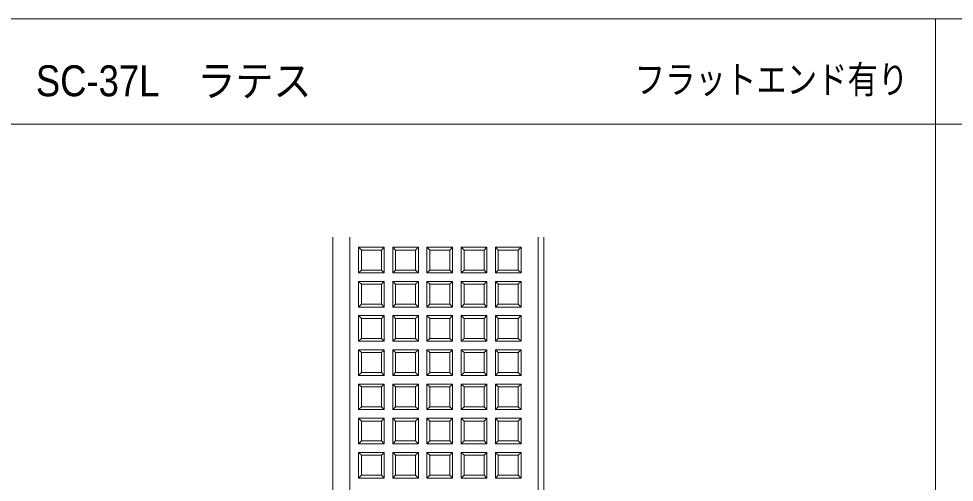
# Model space of a CAD drawing. Units: millimetres, scale not verified. Extents: x -400 to 400, y -277 to 277.
# Drawn here: x -67.5 to 96.5, y 195.6 to 276.9 of the extents above; entities that cross this region are included whole.
import ezdxf
from ezdxf.enums import TextEntityAlignment as Align

# ---------------------------------------------------------------- set-up
doc = ezdxf.new("R2010")
doc.units = ezdxf.units.MM
doc.header["$LTSCALE"] = 2
doc.layers.add('0-0_moji', color=2, linetype='Continuous')
for name, color, linetype, lineweight in [('0-1_zumenwaku', 5, 'Continuous', 9), ('0-2_1', 3, 'Continuous', 9), ('0-3_2', 4, 'Continuous', 9)]:
    doc.layers.add(name, color=color, linetype=linetype, lineweight=lineweight)
doc.styles.add('ＭＳ Ｐゴシック', font='')
doc.styles.get('ＭＳ Ｐゴシック').set_extended_font_data('MS PGothic')

msp = doc.modelspace()

# ---------------------------------------------------------------- linework, layer by layer
at = {"layer": '0-1_zumenwaku'}
for p, q in [((93.21, 276.915), (93.21, -277.085)), ((-399.59, 258.392), (258.01, 258.392))]:
    msp.add_line(p, q, dxfattribs=at)
msp.add_lwpolyline([(-399.99, -277.085), (400.01, -277.085), (400.01, 276.915), (-399.99, 276.915)], close=True, dxfattribs=at)
at = {"layer": '0-2_1'}
for p, q in [((-12.429, 238.562), (-12.429, 165.879)), ((-9.429, 165.879), (-9.429, 238.562)), ((23.571, 238.562), (23.571, 165.879)), ((24.571, 165.879), (24.571, 238.562))]:
    msp.add_line(p, q, dxfattribs=at)
at = {"layer": '0-3_2'}
for p, q in [((-3.429, 236.812), (-7.929, 236.812)), ((-7.429, 236.312), (-7.429, 232.812)), ((-3.929, 236.312), (-3.429, 236.812)), ((-1.929, 236.812), (2.571, 236.812)), ((4.071, 236.812), (8.571, 236.812)), ((10.071, 236.812), (14.571, 236.812)), ((16.071, 236.812), (20.571, 236.812)), ((-3.429, 232.312), (-3.929, 232.812)), ((-1.429, 232.812), (-1.929, 232.312)), ((2.571, 232.312), (2.071, 232.812)), ((4.571, 232.812), (4.071, 232.312)), ((8.571, 232.312), (8.071, 232.812)), ((10.071, 232.312), (10.571, 232.812)), ((14.571, 232.312), (14.071, 232.812)), ((16.071, 232.312), (16.571, 232.812)), ((20.071, 232.812), (20.571, 232.312)), ((-7.429, 230.312), (-7.929, 230.812)), ((-3.429, 230.812), (-3.929, 230.312)), ((-1.929, 230.812), (-1.429, 230.312)), ((4.071, 230.812), (4.571, 230.312)), ((8.071, 230.312), (8.571, 230.812)), ((10.071, 230.812), (10.571, 230.312)), ((16.571, 230.312), (16.071, 230.812)), ((-3.929, 226.812), (-3.429, 226.312)), ((-1.929, 226.312), (-1.429, 226.812)), ((2.071, 226.812), (2.571, 226.312)), ((4.071, 226.312), (4.571, 226.812)), ((10.571, 226.812), (10.071, 226.312)), ((14.571, 226.312), (14.071, 226.812)), ((16.571, 226.812), (16.071, 226.312)), ((20.571, 226.312), (20.071, 226.812)), ((-7.429, 224.312), (-7.929, 224.812)), ((-3.429, 224.812), (-3.929, 224.312)), ((2.571, 224.812), (2.071, 224.312)), ((4.071, 224.812), (4.571, 224.312)), ((10.071, 224.812), (10.571, 224.312)), ((20.071, 224.312), (20.571, 224.812)), ((-3.429, 220.312), (-3.929, 220.812)), ((-1.429, 220.812), (-1.929, 220.312)), ((2.571, 220.312), (2.071, 220.812)), ((4.571, 220.812), (4.071, 220.312)), ((8.571, 220.312), (8.071, 220.812)), ((10.071, 220.312), (10.571, 220.812)), ((14.071, 220.812), (14.571, 220.312)), ((16.071, 220.312), (16.571, 220.812)), ((20.071, 220.812), (20.571, 220.312)), ((-7.429, 218.312), (-7.929, 218.812)), ((-3.429, 218.812), (-3.929, 218.312)), ((-1.929, 218.812), (-1.429, 218.312)), ((8.571, 218.812), (8.071, 218.312)), ((10.571, 218.312), (10.071, 218.812)), ((14.571, 218.812), (14.071, 218.312)), ((20.571, 218.812), (20.071, 218.312)), ((-3.929, 214.812), (-3.429, 214.312)), ((-1.929, 214.312), (-1.429, 214.812)), ((2.071, 214.812), (2.571, 214.312)), ((4.071, 214.312), (4.571, 214.812)), ((8.071, 214.812), (8.571, 214.312)), ((14.571, 214.312), (14.071, 214.812)), ((16.071, 214.312), (16.571, 214.812)), ((20.071, 214.812), (20.571, 214.312)), ((-7.429, 212.312), (-7.929, 212.812)), ((-3.429, 212.812), (-3.929, 212.312)), ((2.571, 212.812), (2.071, 212.312)), ((8.571, 212.812), (8.071, 212.312)), ((14.571, 212.812), (14.071, 212.312)), ((16.571, 212.312), (16.071, 212.812)), ((-3.429, 208.312), (-3.929, 208.812)), ((-1.429, 208.812), (-1.929, 208.312)), ((2.571, 208.312), (2.071, 208.812)), ((4.571, 208.812), (4.071, 208.312)), ((8.571, 208.312), (8.071, 208.812)), ((10.571, 208.812), (10.071, 208.312)), ((14.571, 208.312), (14.071, 208.812)), ((16.571, 208.812), (16.071, 208.312)), ((20.071, 208.812), (20.571, 208.312)), ((-3.429, 206.812), (-3.929, 206.312)), ((-1.929, 206.812), (-1.429, 206.312)), ((4.071, 206.812), (4.571, 206.312)), ((10.071, 206.812), (10.571, 206.312)), ((20.571, 206.812), (20.071, 206.312)), ((-7.429, 202.812), (-7.929, 202.312)), ((-3.429, 202.312), (-3.929, 202.812)), ((-1.429, 202.812), (-1.929, 202.312)), ((2.571, 202.312), (2.071, 202.812)), ((4.571, 202.812), (4.071, 202.312)), ((8.571, 202.312), (8.071, 202.812)), ((10.071, 202.312), (10.571, 202.812)), ((14.571, 202.312), (14.071, 202.812)), ((16.071, 202.312), (16.571, 202.812)), ((20.071, 202.812), (20.571, 202.312)), ((-7.929, 200.812), (-7.429, 200.312)), ((-1.929, 200.812), (-1.429, 200.312)), ((4.071, 200.812), (4.571, 200.312)), ((8.071, 200.312), (8.571, 200.812)), ((10.071, 200.812), (10.571, 200.312)), ((16.571, 200.312), (16.071, 200.812)), ((-7.429, 196.812), (-7.929, 196.312)), ((-3.429, 196.312), (-3.929, 196.812)), ((-1.929, 196.312), (-1.429, 196.812)), ((2.571, 196.312), (2.071, 196.812)), ((4.071, 196.312), (4.571, 196.812)), ((10.571, 196.812), (10.071, 196.312)), ((14.571, 196.312), (14.071, 196.812)), ((16.571, 196.812), (16.071, 196.312)), ((20.571, 196.312), (20.071, 196.812))]:
    msp.add_line(p, q, dxfattribs=at)
for points in [[(-7.929, 232.312), (-3.429, 232.312), (-3.429, 236.812)], [(-7.929, 236.812), (-7.929, 232.312), (-7.429, 232.812), (-3.929, 232.812), (-3.929, 236.312)], [(-3.929, 236.312), (-7.429, 236.312), (-7.929, 236.812)], [(2.571, 236.812), (2.571, 232.312), (-1.929, 232.312), (-1.929, 236.812)], [(-1.929, 236.812), (-1.429, 236.312), (2.071, 236.312), (2.571, 236.812)], [(2.071, 236.312), (2.071, 232.812), (-1.429, 232.812), (-1.429, 236.312)], [(8.571, 236.812), (8.571, 232.312), (4.071, 232.312), (4.071, 236.812)], [(4.071, 236.812), (4.571, 236.312), (8.071, 236.312), (8.571, 236.812)], [(8.071, 236.312), (8.071, 232.812), (4.571, 232.812), (4.571, 236.312)], [(14.571, 236.812), (14.571, 232.312), (10.071, 232.312), (10.071, 236.812)], [(10.071, 236.812), (10.571, 236.312), (14.071, 236.312), (14.571, 236.812)], [(14.071, 236.312), (14.071, 232.812), (10.571, 232.812), (10.571, 236.312)], [(20.571, 236.812), (20.571, 232.312), (16.071, 232.312), (16.071, 236.812)], [(16.071, 236.812), (16.571, 236.312), (20.071, 236.312), (20.571, 236.812)], [(20.071, 236.312), (20.071, 232.812), (16.571, 232.812), (16.571, 236.312)], [(-7.929, 226.312), (-7.429, 226.812), (-3.929, 226.812), (-3.929, 230.312), (-7.429, 230.312), (-7.429, 226.812)], [(2.571, 230.812), (2.071, 230.312), (2.071, 226.812), (-1.429, 226.812), (-1.429, 230.312), (2.071, 230.312)], [(8.571, 226.312), (8.071, 226.812), (4.571, 226.812), (4.571, 230.312), (8.071, 230.312), (8.071, 226.812)], [(14.571, 230.812), (14.071, 230.312), (14.071, 226.812), (10.571, 226.812), (10.571, 230.312), (14.071, 230.312)], [(20.571, 230.812), (20.071, 230.312), (20.071, 226.812), (16.571, 226.812), (16.571, 230.312), (20.071, 230.312)], [(-1.929, 224.812), (-1.429, 224.312), (2.071, 224.312), (2.071, 220.812), (-1.429, 220.812), (-1.429, 224.312)], [(8.571, 224.812), (8.071, 224.312), (8.071, 220.812), (4.571, 220.812), (4.571, 224.312), (8.071, 224.312)], [(14.571, 224.812), (14.071, 224.312), (14.071, 220.812), (10.571, 220.812), (10.571, 224.312), (14.071, 224.312)], [(16.071, 224.812), (16.571, 224.312), (20.071, 224.312), (20.071, 220.812), (16.571, 220.812), (16.571, 224.312)], [(-7.929, 220.312), (-7.429, 220.812), (-3.929, 220.812), (-3.929, 224.312), (-7.429, 224.312), (-7.429, 220.812)], [(-7.929, 214.312), (-7.429, 214.812), (-3.929, 214.812), (-3.929, 218.312), (-7.429, 218.312), (-7.429, 214.812)], [(2.571, 218.812), (2.071, 218.312), (2.071, 214.812), (-1.429, 214.812), (-1.429, 218.312), (2.071, 218.312)], [(4.071, 218.812), (4.571, 218.312), (8.071, 218.312), (8.071, 214.812), (4.571, 214.812), (4.571, 218.312)], [(10.071, 214.312), (10.571, 214.812), (14.071, 214.812), (14.071, 218.312), (10.571, 218.312), (10.571, 214.812)], [(16.071, 218.812), (16.571, 218.312), (20.071, 218.312), (20.071, 214.812), (16.571, 214.812), (16.571, 218.312)], [(-7.929, 208.312), (-7.429, 208.812), (-3.929, 208.812), (-3.929, 212.312), (-7.429, 212.312), (-7.429, 208.812)], [(-1.929, 212.812), (-1.429, 212.312), (2.071, 212.312), (2.071, 208.812), (-1.429, 208.812), (-1.429, 212.312)], [(4.071, 212.812), (4.571, 212.312), (8.071, 212.312), (8.071, 208.812), (4.571, 208.812), (4.571, 212.312)], [(10.071, 212.812), (10.571, 212.312), (14.071, 212.312), (14.071, 208.812), (10.571, 208.812), (10.571, 212.312)], [(20.571, 212.812), (20.071, 212.312), (20.071, 208.812), (16.571, 208.812), (16.571, 212.312), (20.071, 212.312)], [(-7.929, 206.812), (-7.429, 206.312), (-3.929, 206.312), (-3.929, 202.812), (-7.429, 202.812), (-7.429, 206.312)], [(2.571, 206.812), (2.071, 206.312), (2.071, 202.812), (-1.429, 202.812), (-1.429, 206.312), (2.071, 206.312)], [(8.571, 206.812), (8.071, 206.312), (8.071, 202.812), (4.571, 202.812), (4.571, 206.312), (8.071, 206.312)], [(14.571, 206.812), (14.071, 206.312), (14.071, 202.812), (10.571, 202.812), (10.571, 206.312), (14.071, 206.312)], [(16.071, 206.812), (16.571, 206.312), (20.071, 206.312), (20.071, 202.812), (16.571, 202.812), (16.571, 206.312)], [(-3.429, 200.812), (-3.929, 200.312), (-3.929, 196.812), (-7.429, 196.812), (-7.429, 200.312), (-3.929, 200.312)], [(2.571, 200.812), (2.071, 200.312), (2.071, 196.812), (-1.429, 196.812), (-1.429, 200.312), (2.071, 200.312)], [(8.571, 196.312), (8.071, 196.812), (4.571, 196.812), (4.571, 200.312), (8.071, 200.312), (8.071, 196.812)], [(14.571, 200.812), (14.071, 200.312), (14.071, 196.812), (10.571, 196.812), (10.571, 200.312), (14.071, 200.312)], [(20.571, 200.812), (20.071, 200.312), (20.071, 196.812), (16.571, 196.812), (16.571, 200.312), (20.071, 200.312)]]:
    msp.add_lwpolyline(points, dxfattribs=at)
for points in [[(-7.929, 226.312), (-3.429, 226.312), (-3.429, 230.812), (-7.929, 230.812)], [(2.571, 230.812), (2.571, 226.312), (-1.929, 226.312), (-1.929, 230.812)], [(8.571, 226.312), (4.071, 226.312), (4.071, 230.812), (8.571, 230.812)], [(14.571, 230.812), (14.571, 226.312), (10.071, 226.312), (10.071, 230.812)], [(20.571, 230.812), (20.571, 226.312), (16.071, 226.312), (16.071, 230.812)], [(-7.929, 220.312), (-3.429, 220.312), (-3.429, 224.812), (-7.929, 224.812)], [(-1.929, 224.812), (2.571, 224.812), (2.571, 220.312), (-1.929, 220.312)], [(8.571, 224.812), (8.571, 220.312), (4.071, 220.312), (4.071, 224.812)], [(14.571, 224.812), (14.571, 220.312), (10.071, 220.312), (10.071, 224.812)], [(16.071, 224.812), (20.571, 224.812), (20.571, 220.312), (16.071, 220.312)], [(-7.929, 214.312), (-3.429, 214.312), (-3.429, 218.812), (-7.929, 218.812)], [(2.571, 218.812), (2.571, 214.312), (-1.929, 214.312), (-1.929, 218.812)], [(4.071, 218.812), (8.571, 218.812), (8.571, 214.312), (4.071, 214.312)], [(10.071, 214.312), (14.571, 214.312), (14.571, 218.812), (10.071, 218.812)], [(16.071, 218.812), (20.571, 218.812), (20.571, 214.312), (16.071, 214.312)], [(-7.929, 208.312), (-3.429, 208.312), (-3.429, 212.812), (-7.929, 212.812)], [(-1.929, 212.812), (2.571, 212.812), (2.571, 208.312), (-1.929, 208.312)], [(4.071, 212.812), (8.571, 212.812), (8.571, 208.312), (4.071, 208.312)], [(10.071, 212.812), (14.571, 212.812), (14.571, 208.312), (10.071, 208.312)], [(20.571, 212.812), (20.571, 208.312), (16.071, 208.312), (16.071, 212.812)], [(-7.929, 206.812), (-3.429, 206.812), (-3.429, 202.312), (-7.929, 202.312)], [(2.571, 206.812), (2.571, 202.312), (-1.929, 202.312), (-1.929, 206.812)], [(8.571, 206.812), (8.571, 202.312), (4.071, 202.312), (4.071, 206.812)], [(14.571, 206.812), (14.571, 202.312), (10.071, 202.312), (10.071, 206.812)], [(16.071, 206.812), (20.571, 206.812), (20.571, 202.312), (16.071, 202.312)], [(-3.429, 200.812), (-3.429, 196.312), (-7.929, 196.312), (-7.929, 200.812)], [(2.571, 200.812), (2.571, 196.312), (-1.929, 196.312), (-1.929, 200.812)], [(8.571, 196.312), (4.071, 196.312), (4.071, 200.812), (8.571, 200.812)], [(14.571, 200.812), (14.571, 196.312), (10.071, 196.312), (10.071, 200.812)], [(20.571, 200.812), (20.571, 196.312), (16.071, 196.312), (16.071, 200.812)]]:
    msp.add_lwpolyline(points, close=True, dxfattribs=at)

# ---------------------------------------------------------------- texts
at = {"layer": '0-0_moji', "style": 'ＭＳ Ｐゴシック'}
for s, height, width, p in [('フラットエンド有り', 4.883, 0.8, (40.481, 262.343)), ('SC-37L\u3000ラテス', 5.425, 0.9, (-64.484, 261.676))]:
    msp.add_text(s, height=height, dxfattribs=dict(at, width=width)).set_placement(p, align=Align.BOTTOM_LEFT)

doc.saveas('drawing.dxf')
